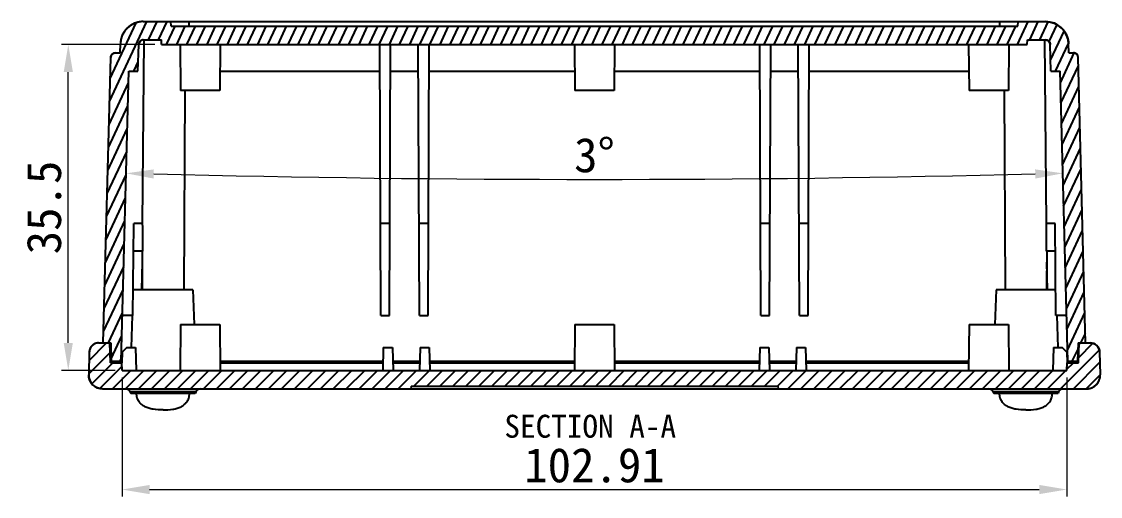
# Model space of a CAD drawing. Header units: millimetres. Extents: x 1860 to 2188, y -393 to -149.
# Drawn here: x 1867.4 to 1984.9, y -288.8 to -237.1 of the extents above; entities that cross this region are included whole.
import ezdxf
from ezdxf.enums import TextEntityAlignment as Align

# ---------------------------------------------------------------- set-up
doc = ezdxf.new("R2010")
doc.units = ezdxf.units.MM
doc.layers.add('02___PRT_ALL_AXES', color=7, linetype='Continuous')
doc.layers.add('dim', color=3, linetype='Continuous', lineweight=9)
doc.layers.add('hatch', color=56, linetype='Continuous', lineweight=9)
doc.styles.add('宋体', font='SimSun.ttf')
doc.styles.add('样式 1', font='SIMKAI.TTF')
doc.dimstyles.new('YanXiu', dxfattribs={"dimscale": 1.5, "dimtxt": 2.5, "dimasz": 2.2, "dimexe": 0.65, "dimexo": 0.65, "dimgap": 0.5, "dimtad": 1, "dimdsep": 46, "dimtxsty": '宋体', "dimcen": 0, "dimclrd": 3, "dimclre": 3, "dimclrt": 3, "dimazin": 2, "dimtfac": 1, "dimtofl": 0, "dimtmove": 0, "dimatfit": 3, "dimfxl": 1, "dimlwd": 5, "dimlwe": 5, "dimarcsym": 0})

# ---------------------------------------------------------------- blocks, each defined once
blk = doc.blocks.new('*D7')
at = {"layer": 'Defpoints', "color": 0}
for p in [(1872.46, -239.6), (1882.63, -239.6), (1878.32, -275.1)]:
    blk.add_point(p, dxfattribs=at)
at = {"layer": 'dim', "color": 3, "lineweight": 5}
for p, q in [((1881.88, -239.6), (1871.71, -239.6)), ((1872.46, -272.1), (1872.46, -242.6)), ((1877.57, -275.1), (1871.71, -275.1))]:
    blk.add_line(p, q, dxfattribs=at)
at = {"layer": 'dim', "color": 3}
for points in [[(1871.96, -242.6), (1872.96, -242.6), (1872.46, -239.6)], [(1871.96, -272.1), (1872.96, -272.1), (1872.46, -275.1)]]:
    blk.add_solid(points, dxfattribs=at)
at = {"layer": 'dim', "color": 3, "insert": (1869.83, -257.35), "char_height": 3.75, "attachment_point": 5, "rotation": 90, "style": '宋体'}
blk.add_mtext('35.5', dxfattribs=at)
blk = doc.blocks.new('*D8')
at = {"layer": 'Defpoints', "color": 0}
for p in [(1878.32, -275.1), (1981.23, -275.1), (1981.23, -288.07)]:
    blk.add_point(p, dxfattribs=at)
at = {"layer": 'dim', "color": 3, "lineweight": 5}
for p, q in [((1878.32, -275.85), (1878.32, -288.82)), ((1981.23, -275.85), (1981.23, -288.82)), ((1881.32, -288.07), (1978.23, -288.07))]:
    blk.add_line(p, q, dxfattribs=at)
at = {"layer": 'dim', "color": 3}
for points in [[(1881.32, -287.57), (1881.32, -288.57), (1878.32, -288.07)], [(1978.23, -287.57), (1978.23, -288.57), (1981.23, -288.07)]]:
    blk.add_solid(points, dxfattribs=at)
at = {"layer": 'dim', "color": 3, "insert": (1929.78, -285.44), "char_height": 3.75, "attachment_point": 5, "style": '宋体'}
blk.add_mtext('102.91', dxfattribs=at)
blk = doc.blocks.new('*D9')
at = {"layer": 'Defpoints', "color": 0}
for p in [(1879.05, -242.51), (1980.5, -242.51), (1912.77, -254.22), (1878.23, -274.1), (1981.33, -274.1)]:
    blk.add_point(p, dxfattribs=at)
at = {"layer": 'dim', "color": 3, "lineweight": 5}
blk.add_arc((1929.78, 1694.58), 1948.87, 268.5882, 271.4118, dxfattribs=at)
at = {"layer": 'dim', "color": 3}
for points in [[(1881.75, -254.2), (1881.77, -253.2), (1878.76, -253.63)], [(1977.78, -253.2), (1977.81, -254.2), (1980.79, -253.63)]]:
    blk.add_solid(points, dxfattribs=at)
at = {"layer": 'dim', "color": 3, "insert": (1929.78, -251.67), "char_height": 3.75, "attachment_point": 5, "style": '宋体'}
blk.add_mtext('3°', dxfattribs=at)

msp = doc.modelspace()

# ---------------------------------------------------------------- hatches: boundary and pattern name
at = {"linetype": 'Continuous'}
h = msp.add_hatch(dxfattribs=at)
h.set_pattern_fill('DEFAULT__6', color=2, angle=245, style=0, pattern_type=0)
h.set_pattern_definition([(245, (1663.7126, -378.9588), (0.9063078, -0.4226183), [])])
edge = h.paths.add_edge_path()
edge.add_line((1876.278, -272.104), (1877.079, -272.104))
edge.add_line((1876.278, -272.104), (1877.093, -240.999))
edge.add_spline(control_points=[(1877.093, -240.999), (1877.1, -240.712), (1877.306, -240.512), (1877.593, -240.512)], knot_values=[0, 0, 0, 0, 1, 1, 1, 1], weights=[1, 0.810868, 0.810868, 1], degree=3, periodic=0)
edge.add_line((1877.593, -240.512), (1878.106, -240.512))
edge.add_line((1878.106, -240.512), (1878.131, -239.538))
edge.add_spline(control_points=[(1880.63, -237.104), (1879.196, -237.104), (1878.169, -238.105), (1878.131, -239.538)], knot_values=[0, 0, 0, 0, 1, 1, 1, 1], weights=[1, 0.810868, 0.810868, 1], degree=3, periodic=0)
edge.add_line((1880.63, -237.104), (1883.63, -237.104))
edge.add_line((1883.657, -237.604), (1883.63, -237.104))
edge.add_line((1883.657, -237.604), (1975.9, -237.604))
edge.add_line((1975.9, -237.604), (1975.926, -237.104))
edge.add_line((1975.926, -237.104), (1978.926, -237.104))
edge.add_spline(control_points=[(1978.926, -237.104), (1980.36, -237.104), (1981.388, -238.105), (1981.425, -239.538)], knot_values=[0, 0, 0, 0, 1, 1, 1, 1], weights=[1, 0.810868, 0.810868, 1], degree=3, periodic=0)
edge.add_line((1981.451, -240.512), (1981.425, -239.538))
edge.add_line((1981.451, -240.512), (1981.964, -240.512))
edge.add_spline(control_points=[(1982.464, -240.999), (1982.456, -240.712), (1982.251, -240.512), (1981.964, -240.512)], knot_values=[0, 0, 0, 0, 1, 1, 1, 1], weights=[1, 0.810868, 0.810868, 1], degree=3, periodic=0)
edge.add_line((1983.278, -272.104), (1982.464, -240.999))
edge.add_line((1982.478, -272.104), (1983.278, -272.104))
edge.add_line((1982.478, -272.104), (1982.408, -274.104))
edge.add_line((1981.33, -274.104), (1982.408, -274.104))
edge.add_line((1981.33, -274.104), (1980.503, -242.512))
edge.add_line((1979.502, -242.512), (1980.503, -242.512))
edge.add_line((1979.502, -242.512), (1979.426, -239.591))
edge.add_spline(control_points=[(1978.926, -239.104), (1979.213, -239.104), (1979.418, -239.304), (1979.426, -239.591)], knot_values=[0, 0, 0, 0, 1, 1, 1, 1], weights=[1, 0.810868, 0.810868, 1], degree=3, periodic=0)
edge.add_line((1976.952, -239.104), (1978.926, -239.104))
edge.add_line((1976.926, -239.604), (1976.952, -239.104))
edge.add_line((1882.63, -239.604), (1976.926, -239.604))
edge.add_line((1882.63, -239.604), (1882.604, -239.104))
edge.add_line((1880.63, -239.104), (1882.604, -239.104))
edge.add_spline(control_points=[(1880.63, -239.104), (1880.344, -239.104), (1880.138, -239.304), (1880.131, -239.591)], knot_values=[0, 0, 0, 0, 1, 1, 1, 1], weights=[1, 0.810868, 0.810868, 1], degree=3, periodic=0)
edge.add_line((1880.054, -242.512), (1880.131, -239.591))
edge.add_line((1879.054, -242.512), (1880.054, -242.512))
edge.add_line((1878.227, -274.104), (1879.054, -242.512))
edge.add_line((1877.149, -274.104), (1878.227, -274.104))
edge.add_line((1877.079, -272.104), (1877.149, -274.104))
h = msp.add_hatch(dxfattribs=at)
h.set_pattern_fill('DEFAULT__7', color=2, angle=45, style=0, pattern_type=0)
h.set_pattern_definition([(45, (1663.7126, -378.9588), (-0.7071068, 0.7071068), [])])
edge = h.paths.add_edge_path()
edge.add_line((1875.752, -272.104), (1876.979, -272.104))
edge.add_line((1877.054, -274.254), (1876.979, -272.104))
edge.add_line((1877.054, -274.254), (1878.278, -274.254))
edge.add_line((1878.323, -275.104), (1878.278, -274.254))
edge.add_line((1878.323, -275.104), (1981.234, -275.104))
edge.add_line((1981.234, -275.104), (1981.278, -274.254))
edge.add_line((1981.278, -274.254), (1982.503, -274.254))
edge.add_line((1982.503, -274.254), (1982.578, -272.104))
edge.add_line((1982.578, -272.104), (1983.804, -272.104))
edge.add_spline(control_points=[(1983.804, -272.104), (1984.378, -272.104), (1984.789, -272.504), (1984.804, -273.078)], knot_values=[0, 0, 0, 0, 1, 1, 1, 1], weights=[1, 0.810868, 0.810868, 1], degree=3, periodic=0)
edge.add_line((1984.804, -273.078), (1984.869, -275.565))
edge.add_spline(control_points=[(1983.369, -277.104), (1984.266, -277.104), (1984.892, -276.461), (1984.869, -275.565)], knot_values=[0, 0, 0, 0, 1, 1, 1, 1], weights=[1, 0.798527, 0.798527, 1], degree=3, periodic=0)
edge.add_line((1949.778, -277.104), (1983.369, -277.104))
edge.add_line((1949.762, -276.804), (1949.778, -277.104))
edge.add_line((1909.794, -276.804), (1949.762, -276.804))
edge.add_line((1909.794, -276.804), (1909.778, -277.104))
edge.add_line((1876.187, -277.104), (1909.778, -277.104))
edge.add_spline(control_points=[(1876.187, -277.104), (1875.29, -277.104), (1874.664, -276.461), (1874.688, -275.565)], knot_values=[0, 0, 0, 0, 1, 1, 1, 1], weights=[1, 0.798527, 0.798527, 1], degree=3, periodic=0)
edge.add_line((1874.753, -273.078), (1874.688, -275.565))
edge.add_spline(control_points=[(1875.752, -272.104), (1875.179, -272.104), (1874.768, -272.504), (1874.753, -273.078)], knot_values=[0, 0, 0, 0, 1, 1, 1, 1], weights=[1, 0.810868, 0.810868, 1], degree=3, periodic=0)

# ---------------------------------------------------------------- linework, layer by layer
at = {"color": 7, "linetype": 'Continuous'}
for p, q in [((1880.63, -237.104), (1978.926, -237.104)), ((1880.63, -237.104), (1883.63, -237.104)), ((1883.657, -237.604), (1883.63, -237.104)), ((1883.657, -237.604), (1883.63, -237.104)), ((1885.63, -237.604), (1885.63, -237.104)), ((1973.926, -237.604), (1973.926, -237.104)), ((1975.9, -237.604), (1975.926, -237.104)), ((1975.9, -237.604), (1975.926, -237.104)), ((1975.926, -237.104), (1978.926, -237.104)), ((1883.657, -237.604), (1975.9, -237.604)), ((1883.657, -237.604), (1975.9, -237.604)), ((1878.106, -240.512), (1878.131, -239.538)), ((1878.106, -240.512), (1878.131, -239.538)), ((1880.054, -242.512), (1880.131, -239.591)), ((1880.054, -242.512), (1880.131, -239.591)), ((1880.552, -259.104), (1880.727, -239.104)), ((1880.63, -239.104), (1882.604, -239.104)), ((1880.63, -239.104), (1882.604, -239.104)), ((1882.63, -239.604), (1882.604, -239.104)), ((1882.63, -239.604), (1882.604, -239.104)), ((1882.63, -239.604), (1976.926, -239.604)), ((1882.63, -239.604), (1976.926, -239.604)), ((1884.635, -239.604), (1884.678, -244.604)), ((1889.022, -239.604), (1888.978, -244.604)), ((1906.509, -269.104), (1906.38, -239.604)), ((1907.447, -269.104), (1907.576, -239.604)), ((1910.709, -269.104), (1910.58, -239.604)), ((1911.647, -269.104), (1911.776, -239.604)), ((1927.585, -239.604), (1927.628, -244.604)), ((1931.972, -239.604), (1931.928, -244.604)), ((1947.909, -269.104), (1947.78, -239.604)), ((1948.847, -269.104), (1948.976, -239.604)), ((1952.109, -269.104), (1951.98, -239.604)), ((1953.047, -269.104), (1953.176, -239.604)), ((1970.535, -239.604), (1970.578, -244.604)), ((1974.922, -239.604), (1974.878, -244.604)), ((1976.926, -239.604), (1976.952, -239.104)), ((1976.926, -239.604), (1976.952, -239.104)), ((1976.952, -239.104), (1978.926, -239.104)), ((1976.952, -239.104), (1978.926, -239.104)), ((1979.004, -259.104), (1978.83, -239.104)), ((1979.502, -242.512), (1979.426, -239.591)), ((1979.502, -242.512), (1979.426, -239.591)), ((1981.451, -240.512), (1981.425, -239.538)), ((1981.451, -240.512), (1981.425, -239.538)), ((1877.593, -240.512), (1878.106, -240.512)), ((1877.593, -240.512), (1878.106, -240.512)), ((1981.451, -240.512), (1981.964, -240.512)), ((1981.451, -240.512), (1981.964, -240.512)), ((1876.278, -272.104), (1877.093, -240.999)), ((1876.278, -272.104), (1877.093, -240.999)), ((1983.278, -272.104), (1982.464, -240.999)), ((1983.278, -272.104), (1982.464, -240.999)), ((1878.227, -274.104), (1879.054, -242.512)), ((1878.227, -274.104), (1879.054, -242.512)), ((1879.054, -242.512), (1880.054, -242.512)), ((1879.054, -242.512), (1880.054, -242.512)), ((1888.996, -242.512), (1906.393, -242.512)), ((1907.563, -242.512), (1910.593, -242.512)), ((1911.763, -242.512), (1927.61, -242.512)), ((1931.946, -242.512), (1947.793, -242.512)), ((1948.963, -242.512), (1951.993, -242.512)), ((1953.163, -242.512), (1970.56, -242.512)), ((1979.502, -242.512), (1980.503, -242.512)), ((1979.502, -242.512), (1980.503, -242.512)), ((1981.33, -274.104), (1980.503, -242.512)), ((1981.33, -274.104), (1980.503, -242.512)), ((1888.978, -244.604), (1884.678, -244.604)), ((1885.146, -244.604), (1885.032, -266.304)), ((1931.928, -244.604), (1927.628, -244.604)), ((1974.878, -244.604), (1970.578, -244.604)), ((1974.41, -244.604), (1974.524, -266.304)), ((1879.509, -269.104), (1879.597, -259.104)), ((1880.552, -259.104), (1879.597, -259.104)), ((1907.491, -259.104), (1906.465, -259.104)), ((1911.691, -259.104), (1910.665, -259.104)), ((1948.891, -259.104), (1947.865, -259.104)), ((1953.091, -259.104), (1952.065, -259.104)), ((1979.96, -259.104), (1979.004, -259.104)), ((1980.047, -269.104), (1979.96, -259.104)), ((1880.537, -262.104), (1879.57, -262.104)), ((1880.502, -262.104), (1880.524, -266.304)), ((1979.986, -262.104), (1979.019, -262.104)), ((1979.054, -262.104), (1979.032, -266.304)), ((1880.508, -263.314), (1880.43, -266.304)), ((1979.126, -266.304), (1979.048, -263.314)), ((1886.028, -266.304), (1879.534, -266.304)), ((1886.028, -266.304), (1886.161, -270.104)), ((1973.528, -266.304), (1973.395, -270.104)), ((1980.023, -266.304), (1973.528, -266.304)), ((1879.509, -269.104), (1878.357, -269.104)), ((1879.431, -269.101), (1879.308, -272.604)), ((1906.509, -269.104), (1907.447, -269.104)), ((1910.709, -269.104), (1911.647, -269.104)), ((1947.909, -269.104), (1948.847, -269.104)), ((1952.109, -269.104), (1953.047, -269.104)), ((1981.199, -269.104), (1980.047, -269.104)), ((1980.126, -269.101), (1980.248, -272.604)), ((1884.678, -270.104), (1884.635, -275.104)), ((1884.678, -270.104), (1888.978, -270.104)), ((1888.978, -270.104), (1889.022, -275.104)), ((1927.628, -270.104), (1927.585, -275.104)), ((1927.628, -270.104), (1931.928, -270.104)), ((1931.928, -270.104), (1931.972, -275.104)), ((1970.578, -270.104), (1970.535, -275.104)), ((1970.578, -270.104), (1974.878, -270.104)), ((1974.878, -270.104), (1974.922, -275.104)), ((1875.752, -272.104), (1877.079, -272.104)), ((1875.752, -272.104), (1876.979, -272.104)), ((1876.278, -272.104), (1877.079, -272.104)), ((1877.054, -274.254), (1876.979, -272.104)), ((1877.054, -274.254), (1876.979, -272.104)), ((1877.079, -272.104), (1877.149, -274.104)), ((1877.079, -272.104), (1877.149, -274.104)), ((1878.834, -272.604), (1878.317, -273.103)), ((1878.834, -272.604), (1879.777, -272.604)), ((1879.777, -272.604), (1879.842, -275.104)), ((1906.778, -272.604), (1906.713, -275.104)), ((1906.778, -272.604), (1907.778, -272.604)), ((1907.778, -272.604), (1907.844, -275.104)), ((1910.778, -272.604), (1910.713, -275.104)), ((1910.778, -272.604), (1911.778, -272.604)), ((1911.778, -272.604), (1911.844, -275.104)), ((1947.778, -272.604), (1947.713, -275.104)), ((1947.778, -272.604), (1948.778, -272.604)), ((1948.778, -272.604), (1948.844, -275.104)), ((1951.778, -272.604), (1951.713, -275.104)), ((1951.778, -272.604), (1952.778, -272.604)), ((1952.778, -272.604), (1952.844, -275.104)), ((1979.78, -272.604), (1979.714, -275.104)), ((1979.78, -272.604), (1980.722, -272.604)), ((1981.24, -273.103), (1980.722, -272.604)), ((1982.478, -272.104), (1982.408, -274.104)), ((1982.478, -272.104), (1982.408, -274.104)), ((1982.478, -272.104), (1983.804, -272.104)), ((1982.478, -272.104), (1983.278, -272.104)), ((1982.503, -274.254), (1982.578, -272.104)), ((1982.503, -274.254), (1982.578, -272.104)), ((1982.578, -272.104), (1983.804, -272.104)), ((1874.753, -273.078), (1874.688, -275.565)), ((1874.753, -273.078), (1874.688, -275.565)), ((1878.317, -273.103), (1878.277, -274.254)), ((1981.24, -273.103), (1981.28, -274.254)), ((1984.804, -273.078), (1984.869, -275.565)), ((1984.804, -273.078), (1984.869, -275.565)), ((1877.054, -274.254), (1878.278, -274.254)), ((1877.054, -274.254), (1878.278, -274.254)), ((1877.149, -274.104), (1878.282, -274.104)), ((1877.149, -274.104), (1878.227, -274.104)), ((1878.323, -275.104), (1878.278, -274.254)), ((1878.323, -275.104), (1878.278, -274.254)), ((1889.013, -274.104), (1906.735, -274.104)), ((1889.014, -274.254), (1906.735, -274.254)), ((1907.821, -274.104), (1910.735, -274.104)), ((1907.821, -274.254), (1910.735, -274.254)), ((1911.821, -274.104), (1927.593, -274.104)), ((1911.821, -274.254), (1927.592, -274.254)), ((1931.963, -274.104), (1947.735, -274.104)), ((1931.964, -274.254), (1947.735, -274.254)), ((1948.821, -274.104), (1951.735, -274.104)), ((1948.821, -274.254), (1951.735, -274.254)), ((1952.821, -274.104), (1970.543, -274.104)), ((1952.821, -274.254), (1970.542, -274.254)), ((1981.234, -275.104), (1981.278, -274.254)), ((1981.234, -275.104), (1981.278, -274.254)), ((1981.275, -274.104), (1982.408, -274.104)), ((1981.278, -274.254), (1982.503, -274.254)), ((1981.278, -274.254), (1982.503, -274.254)), ((1981.33, -274.104), (1982.408, -274.104)), ((1878.323, -275.104), (1981.234, -275.104)), ((1878.323, -275.104), (1981.234, -275.104)), ((1876.187, -277.104), (1983.369, -277.104)), ((1876.187, -277.104), (1909.778, -277.104)), ((1909.794, -276.804), (1909.778, -277.104)), ((1909.794, -276.804), (1909.778, -277.104)), ((1909.794, -276.804), (1949.762, -276.804)), ((1909.794, -276.804), (1949.762, -276.804)), ((1949.762, -276.804), (1949.778, -277.104)), ((1949.762, -276.804), (1949.778, -277.104)), ((1949.778, -277.104), (1983.369, -277.104)), ((1886.34, -277.433), (1879.216, -277.433)), ((1879.216, -277.433), (1879.278, -277.604)), ((1886.278, -277.604), (1879.278, -277.604)), ((1886.34, -277.433), (1886.278, -277.604)), ((1973.216, -277.433), (1973.278, -277.604)), ((1980.34, -277.433), (1973.216, -277.433)), ((1980.278, -277.604), (1973.278, -277.604)), ((1980.34, -277.433), (1980.278, -277.604))]:
    msp.add_line(p, q, dxfattribs=at)
for centre, radius, start, end in [((1880.63, -239.604), 2.5, 90, 178.5), ((1978.926, -239.604), 2.5, 1.5, 90), ((1880.63, -239.604), 0.5, 90, 178.5), ((1978.926, -239.604), 0.5, 1.5, 90), ((1877.593, -241.012), 0.5, 90, 178.5), ((1981.964, -241.012), 0.5, 1.5, 90), ((1875.752, -273.104), 1, 90, 178.5), ((1983.804, -273.104), 1, 1.5, 90), ((1876.187, -275.604), 1.5, 178.5, 270), ((1983.369, -275.604), 1.5, 270, 1.5), ((1878.746, -277.604), 0.5, 20, 90), ((1886.81, -277.604), 0.5, 90, 160), ((1972.746, -277.604), 0.5, 20, 90), ((1980.81, -277.604), 0.5, 90, 160)]:
    msp.add_arc(centre, radius, start, end, dxfattribs=at)
for centre, start_param, end_param in [((1882.778, -89.206), -4.2275863, -4.2182627), ((1976.778, -89.206), -2.0649226, -2.055599)]:
    msp.add_ellipse(centre, major_axis=(0, 364.561), ratio=0.0069816, start_param=start_param, end_param=end_param, dxfattribs=at)
for points, start_tangent, end_tangent in [([(1880.63, -237.104), (1880.603, -237.104), (1880.576, -237.104), (1880.548, -237.105), (1880.52, -237.106), (1880.493, -237.108), (1880.465, -237.109), (1880.437, -237.111), (1880.409, -237.114), (1880.381, -237.116), (1880.353, -237.119), (1880.324, -237.123), (1880.296, -237.126), (1880.268, -237.13), (1880.239, -237.135), (1880.211, -237.139), (1880.182, -237.144), (1880.153, -237.15), (1880.125, -237.155), (1880.096, -237.162), (1880.067, -237.168), (1880.039, -237.175), (1880.01, -237.182), (1879.981, -237.19), (1879.952, -237.197), (1879.924, -237.206), (1879.895, -237.214), (1879.866, -237.223), (1879.838, -237.233), (1879.809, -237.243), (1879.781, -237.253), (1879.752, -237.263), (1879.724, -237.274), (1879.695, -237.285), (1879.667, -237.297), (1879.639, -237.309), (1879.61, -237.321), (1879.582, -237.334), (1879.554, -237.347), (1879.527, -237.361), (1879.499, -237.375), (1879.471, -237.389), (1879.444, -237.403), (1879.416, -237.418), (1879.389, -237.434), (1879.362, -237.449), (1879.335, -237.465), (1879.309, -237.482), (1879.282, -237.499), (1879.256, -237.516), (1879.229, -237.533), (1879.203, -237.551), (1879.178, -237.569), (1879.152, -237.588), (1879.127, -237.607), (1879.101, -237.626), (1879.076, -237.645), (1879.052, -237.665), (1879.027, -237.685), (1879.003, -237.706), (1878.979, -237.727), (1878.955, -237.748), (1878.932, -237.769), (1878.909, -237.791), (1878.886, -237.813), (1878.863, -237.835), (1878.841, -237.858), (1878.819, -237.881), (1878.797, -237.904), (1878.776, -237.927), (1878.755, -237.951), (1878.734, -237.975), (1878.713, -237.999), (1878.693, -238.024), (1878.673, -238.048), (1878.654, -238.073), (1878.635, -238.098), (1878.616, -238.123), (1878.597, -238.149), (1878.579, -238.175), (1878.561, -238.201), (1878.544, -238.227), (1878.527, -238.253), (1878.51, -238.28), (1878.494, -238.306), (1878.478, -238.333), (1878.462, -238.36), (1878.447, -238.387), (1878.432, -238.414), (1878.417, -238.442), (1878.403, -238.469), (1878.389, -238.497), (1878.375, -238.524), (1878.362, -238.552), (1878.35, -238.58), (1878.337, -238.608), (1878.325, -238.636), (1878.314, -238.664), (1878.302, -238.693), (1878.292, -238.721), (1878.281, -238.749), (1878.271, -238.778), (1878.261, -238.806), (1878.252, -238.835), (1878.243, -238.863), (1878.234, -238.892), (1878.226, -238.92), (1878.218, -238.949), (1878.21, -238.977), (1878.203, -239.006), (1878.196, -239.034), (1878.19, -239.063), (1878.184, -239.091), (1878.178, -239.119), (1878.172, -239.148), (1878.167, -239.176), (1878.163, -239.205), (1878.158, -239.233), (1878.154, -239.261), (1878.15, -239.289), (1878.147, -239.317), (1878.144, -239.345), (1878.141, -239.373), (1878.139, -239.401), (1878.137, -239.428), (1878.135, -239.456), (1878.133, -239.484), (1878.132, -239.511), (1878.131, -239.538)], (-1, 0), (-0.0261769, -0.9996573)), ([(1978.926, -237.104), (1978.953, -237.104), (1978.981, -237.104), (1979.008, -237.105), (1979.036, -237.106), (1979.064, -237.108), (1979.092, -237.109), (1979.119, -237.111), (1979.148, -237.114), (1979.176, -237.116), (1979.204, -237.119), (1979.232, -237.123), (1979.26, -237.126), (1979.289, -237.13), (1979.317, -237.135), (1979.346, -237.139), (1979.374, -237.144), (1979.403, -237.15), (1979.432, -237.155), (1979.46, -237.162), (1979.489, -237.168), (1979.518, -237.175), (1979.546, -237.182), (1979.575, -237.19), (1979.604, -237.197), (1979.633, -237.206), (1979.661, -237.214), (1979.69, -237.223), (1979.719, -237.233), (1979.747, -237.243), (1979.776, -237.253), (1979.804, -237.263), (1979.833, -237.274), (1979.861, -237.285), (1979.89, -237.297), (1979.918, -237.309), (1979.946, -237.321), (1979.974, -237.334), (1980.002, -237.347), (1980.03, -237.361), (1980.058, -237.375), (1980.085, -237.389), (1980.113, -237.403), (1980.14, -237.418), (1980.167, -237.434), (1980.194, -237.449), (1980.221, -237.465), (1980.248, -237.482), (1980.274, -237.499), (1980.301, -237.516), (1980.327, -237.533), (1980.353, -237.551), (1980.379, -237.569), (1980.404, -237.588), (1980.43, -237.607), (1980.455, -237.626), (1980.48, -237.645), (1980.505, -237.665), (1980.529, -237.685), (1980.553, -237.706), (1980.577, -237.727), (1980.601, -237.748), (1980.624, -237.769), (1980.648, -237.791), (1980.67, -237.813), (1980.693, -237.835), (1980.715, -237.858), (1980.737, -237.881), (1980.759, -237.904), (1980.781, -237.927), (1980.802, -237.951), (1980.822, -237.975), (1980.843, -237.999), (1980.863, -238.024), (1980.883, -238.048), (1980.903, -238.073), (1980.922, -238.098), (1980.941, -238.123), (1980.959, -238.149), (1980.977, -238.175), (1980.995, -238.201), (1981.013, -238.227), (1981.03, -238.253), (1981.046, -238.28), (1981.063, -238.306), (1981.079, -238.333), (1981.095, -238.36), (1981.11, -238.387), (1981.125, -238.414), (1981.139, -238.442), (1981.154, -238.469), (1981.167, -238.497), (1981.181, -238.524), (1981.194, -238.552), (1981.207, -238.58), (1981.219, -238.608), (1981.231, -238.636), (1981.243, -238.664), (1981.254, -238.693), (1981.265, -238.721), (1981.275, -238.749), (1981.286, -238.778), (1981.295, -238.806), (1981.305, -238.835), (1981.314, -238.863), (1981.322, -238.892), (1981.331, -238.92), (1981.339, -238.949), (1981.346, -238.977), (1981.353, -239.006), (1981.36, -239.034), (1981.367, -239.063), (1981.373, -239.091), (1981.379, -239.119), (1981.384, -239.148), (1981.389, -239.176), (1981.394, -239.205), (1981.398, -239.233), (1981.402, -239.261), (1981.406, -239.289), (1981.409, -239.317), (1981.413, -239.345), (1981.415, -239.373), (1981.418, -239.401), (1981.42, -239.428), (1981.422, -239.456), (1981.423, -239.484), (1981.424, -239.511), (1981.425, -239.538)], (1, 0), (0.0261769, -0.9996573)), ([(1880.63, -239.104), (1880.625, -239.104), (1880.619, -239.104), (1880.614, -239.104), (1880.608, -239.104), (1880.603, -239.105), (1880.597, -239.105), (1880.592, -239.105), (1880.586, -239.106), (1880.581, -239.106), (1880.575, -239.107), (1880.569, -239.108), (1880.564, -239.108), (1880.558, -239.109), (1880.552, -239.11), (1880.546, -239.111), (1880.541, -239.112), (1880.535, -239.113), (1880.529, -239.114), (1880.524, -239.115), (1880.518, -239.117), (1880.512, -239.118), (1880.506, -239.119), (1880.501, -239.121), (1880.495, -239.123), (1880.489, -239.124), (1880.483, -239.126), (1880.478, -239.128), (1880.472, -239.13), (1880.466, -239.132), (1880.46, -239.134), (1880.455, -239.136), (1880.449, -239.138), (1880.443, -239.14), (1880.438, -239.142), (1880.432, -239.145), (1880.426, -239.147), (1880.421, -239.15), (1880.415, -239.152), (1880.41, -239.155), (1880.404, -239.158), (1880.399, -239.161), (1880.393, -239.164), (1880.388, -239.167), (1880.382, -239.17), (1880.377, -239.173), (1880.371, -239.176), (1880.366, -239.179), (1880.361, -239.183), (1880.355, -239.186), (1880.35, -239.19), (1880.345, -239.193), (1880.34, -239.197), (1880.335, -239.201), (1880.33, -239.204), (1880.325, -239.208), (1880.32, -239.212), (1880.315, -239.216), (1880.31, -239.22), (1880.305, -239.224), (1880.3, -239.228), (1880.295, -239.233), (1880.291, -239.237), (1880.286, -239.241), (1880.282, -239.246), (1880.277, -239.25), (1880.273, -239.255), (1880.268, -239.259), (1880.264, -239.264), (1880.26, -239.268), (1880.255, -239.273), (1880.251, -239.278), (1880.247, -239.283), (1880.243, -239.288), (1880.239, -239.293), (1880.235, -239.298), (1880.231, -239.303), (1880.228, -239.308), (1880.224, -239.313), (1880.22, -239.318), (1880.217, -239.323), (1880.213, -239.328), (1880.21, -239.334), (1880.206, -239.339), (1880.203, -239.344), (1880.2, -239.35), (1880.197, -239.355), (1880.194, -239.36), (1880.191, -239.366), (1880.188, -239.371), (1880.185, -239.377), (1880.182, -239.382), (1880.179, -239.388), (1880.177, -239.393), (1880.174, -239.399), (1880.172, -239.405), (1880.169, -239.41), (1880.167, -239.416), (1880.165, -239.422), (1880.163, -239.427), (1880.161, -239.433), (1880.159, -239.439), (1880.157, -239.444), (1880.155, -239.45), (1880.153, -239.456), (1880.151, -239.461), (1880.15, -239.467), (1880.148, -239.473), (1880.146, -239.478), (1880.145, -239.484), (1880.144, -239.49), (1880.142, -239.496), (1880.141, -239.501), (1880.14, -239.507), (1880.139, -239.513), (1880.138, -239.518), (1880.137, -239.524), (1880.136, -239.53), (1880.135, -239.535), (1880.134, -239.541), (1880.134, -239.546), (1880.133, -239.552), (1880.133, -239.558), (1880.132, -239.563), (1880.132, -239.569), (1880.131, -239.574), (1880.131, -239.58), (1880.131, -239.585), (1880.131, -239.591)], (-1, 0), (-0.0261769, -0.9996573)), ([(1978.926, -239.104), (1978.931, -239.104), (1978.937, -239.104), (1978.942, -239.104), (1978.948, -239.104), (1978.953, -239.105), (1978.959, -239.105), (1978.965, -239.105), (1978.97, -239.106), (1978.976, -239.106), (1978.982, -239.107), (1978.987, -239.108), (1978.993, -239.108), (1978.999, -239.109), (1979.004, -239.11), (1979.01, -239.111), (1979.016, -239.112), (1979.021, -239.113), (1979.027, -239.114), (1979.033, -239.115), (1979.039, -239.117), (1979.044, -239.118), (1979.05, -239.119), (1979.056, -239.121), (1979.062, -239.123), (1979.067, -239.124), (1979.073, -239.126), (1979.079, -239.128), (1979.084, -239.13), (1979.09, -239.132), (1979.096, -239.134), (1979.102, -239.136), (1979.107, -239.138), (1979.113, -239.14), (1979.119, -239.142), (1979.124, -239.145), (1979.13, -239.147), (1979.136, -239.15), (1979.141, -239.152), (1979.147, -239.155), (1979.152, -239.158), (1979.158, -239.161), (1979.163, -239.164), (1979.169, -239.167), (1979.174, -239.17), (1979.18, -239.173), (1979.185, -239.176), (1979.19, -239.179), (1979.196, -239.183), (1979.201, -239.186), (1979.206, -239.19), (1979.211, -239.193), (1979.217, -239.197), (1979.222, -239.201), (1979.227, -239.204), (1979.232, -239.208), (1979.237, -239.212), (1979.242, -239.216), (1979.247, -239.22), (1979.251, -239.224), (1979.256, -239.228), (1979.261, -239.233), (1979.266, -239.237), (1979.27, -239.241), (1979.275, -239.246), (1979.279, -239.25), (1979.284, -239.255), (1979.288, -239.259), (1979.293, -239.264), (1979.297, -239.268), (1979.301, -239.273), (1979.305, -239.278), (1979.309, -239.283), (1979.313, -239.288), (1979.317, -239.293), (1979.321, -239.298), (1979.325, -239.303), (1979.329, -239.308), (1979.333, -239.313), (1979.336, -239.318), (1979.34, -239.323), (1979.343, -239.328), (1979.347, -239.334), (1979.35, -239.339), (1979.353, -239.344), (1979.357, -239.35), (1979.36, -239.355), (1979.363, -239.36), (1979.366, -239.366), (1979.369, -239.371), (1979.371, -239.377), (1979.374, -239.382), (1979.377, -239.388), (1979.38, -239.393), (1979.382, -239.399), (1979.385, -239.405), (1979.387, -239.41), (1979.389, -239.416), (1979.392, -239.422), (1979.394, -239.427), (1979.396, -239.433), (1979.398, -239.439), (1979.4, -239.444), (1979.402, -239.45), (1979.404, -239.456), (1979.405, -239.461), (1979.407, -239.467), (1979.408, -239.473), (1979.41, -239.478), (1979.411, -239.484), (1979.413, -239.49), (1979.414, -239.496), (1979.415, -239.501), (1979.416, -239.507), (1979.418, -239.513), (1979.419, -239.518), (1979.42, -239.524), (1979.42, -239.53), (1979.421, -239.535), (1979.422, -239.541), (1979.423, -239.546), (1979.423, -239.552), (1979.424, -239.558), (1979.424, -239.563), (1979.425, -239.569), (1979.425, -239.574), (1979.425, -239.58), (1979.426, -239.585), (1979.426, -239.591)], (1, 0), (0.0261769, -0.9996573)), ([(1877.093, -240.999), (1877.093, -240.994), (1877.093, -240.988), (1877.093, -240.983), (1877.094, -240.977), (1877.094, -240.972), (1877.095, -240.966), (1877.095, -240.96), (1877.096, -240.955), (1877.097, -240.949), (1877.097, -240.944), (1877.098, -240.938), (1877.099, -240.932), (1877.1, -240.927), (1877.101, -240.921), (1877.102, -240.915), (1877.103, -240.91), (1877.104, -240.904), (1877.106, -240.898), (1877.107, -240.893), (1877.108, -240.887), (1877.11, -240.881), (1877.112, -240.875), (1877.113, -240.87), (1877.115, -240.864), (1877.117, -240.858), (1877.119, -240.853), (1877.121, -240.847), (1877.123, -240.841), (1877.125, -240.836), (1877.127, -240.83), (1877.129, -240.824), (1877.131, -240.819), (1877.134, -240.813), (1877.136, -240.807), (1877.139, -240.802), (1877.142, -240.796), (1877.144, -240.791), (1877.147, -240.785), (1877.15, -240.78), (1877.153, -240.774), (1877.156, -240.769), (1877.159, -240.763), (1877.162, -240.758), (1877.165, -240.753), (1877.168, -240.747), (1877.172, -240.742), (1877.175, -240.737), (1877.179, -240.732), (1877.182, -240.726), (1877.186, -240.721), (1877.19, -240.716), (1877.193, -240.711), (1877.197, -240.706), (1877.201, -240.701), (1877.205, -240.696), (1877.209, -240.691), (1877.213, -240.686), (1877.217, -240.682), (1877.222, -240.677), (1877.226, -240.672), (1877.23, -240.668), (1877.235, -240.663), (1877.239, -240.658), (1877.244, -240.654), (1877.248, -240.65), (1877.253, -240.645), (1877.258, -240.641), (1877.262, -240.637), (1877.267, -240.633), (1877.272, -240.628), (1877.277, -240.624), (1877.282, -240.62), (1877.287, -240.617), (1877.292, -240.613), (1877.297, -240.609), (1877.302, -240.605), (1877.307, -240.602), (1877.312, -240.598), (1877.318, -240.595), (1877.323, -240.591), (1877.328, -240.588), (1877.333, -240.584), (1877.339, -240.581), (1877.344, -240.578), (1877.35, -240.575), (1877.355, -240.572), (1877.361, -240.569), (1877.366, -240.566), (1877.372, -240.564), (1877.377, -240.561), (1877.383, -240.558), (1877.389, -240.556), (1877.394, -240.553), (1877.4, -240.551), (1877.405, -240.548), (1877.411, -240.546), (1877.417, -240.544), (1877.423, -240.542), (1877.428, -240.54), (1877.434, -240.538), (1877.44, -240.536), (1877.445, -240.534), (1877.451, -240.533), (1877.457, -240.531), (1877.463, -240.529), (1877.468, -240.528), (1877.474, -240.526), (1877.48, -240.525), (1877.486, -240.524), (1877.491, -240.522), (1877.497, -240.521), (1877.503, -240.52), (1877.509, -240.519), (1877.514, -240.518), (1877.52, -240.517), (1877.526, -240.517), (1877.531, -240.516), (1877.537, -240.515), (1877.543, -240.515), (1877.548, -240.514), (1877.554, -240.514), (1877.559, -240.513), (1877.565, -240.513), (1877.571, -240.513), (1877.576, -240.512), (1877.582, -240.512), (1877.587, -240.512), (1877.593, -240.512)], (0.0261769, 0.9996573), (1, 0)), ([(1982.464, -240.999), (1982.464, -240.994), (1982.463, -240.988), (1982.463, -240.983), (1982.463, -240.977), (1982.462, -240.972), (1982.462, -240.966), (1982.461, -240.96), (1982.461, -240.955), (1982.46, -240.949), (1982.459, -240.944), (1982.458, -240.938), (1982.457, -240.932), (1982.456, -240.927), (1982.455, -240.921), (1982.454, -240.915), (1982.453, -240.91), (1982.452, -240.904), (1982.451, -240.898), (1982.449, -240.893), (1982.448, -240.887), (1982.446, -240.881), (1982.445, -240.875), (1982.443, -240.87), (1982.441, -240.864), (1982.44, -240.858), (1982.438, -240.853), (1982.436, -240.847), (1982.434, -240.841), (1982.432, -240.836), (1982.429, -240.83), (1982.427, -240.824), (1982.425, -240.819), (1982.423, -240.813), (1982.42, -240.807), (1982.417, -240.802), (1982.415, -240.796), (1982.412, -240.791), (1982.409, -240.785), (1982.407, -240.78), (1982.404, -240.774), (1982.401, -240.769), (1982.398, -240.763), (1982.394, -240.758), (1982.391, -240.753), (1982.388, -240.747), (1982.385, -240.742), (1982.381, -240.737), (1982.378, -240.732), (1982.374, -240.726), (1982.37, -240.721), (1982.367, -240.716), (1982.363, -240.711), (1982.359, -240.706), (1982.355, -240.701), (1982.351, -240.696), (1982.347, -240.691), (1982.343, -240.686), (1982.339, -240.682), (1982.335, -240.677), (1982.33, -240.672), (1982.326, -240.668), (1982.322, -240.663), (1982.317, -240.658), (1982.313, -240.654), (1982.308, -240.65), (1982.304, -240.645), (1982.299, -240.641), (1982.294, -240.637), (1982.289, -240.633), (1982.284, -240.628), (1982.28, -240.624), (1982.275, -240.62), (1982.27, -240.617), (1982.265, -240.613), (1982.26, -240.609), (1982.254, -240.605), (1982.249, -240.602), (1982.244, -240.598), (1982.239, -240.595), (1982.234, -240.591), (1982.228, -240.588), (1982.223, -240.584), (1982.218, -240.581), (1982.212, -240.578), (1982.207, -240.575), (1982.201, -240.572), (1982.196, -240.569), (1982.19, -240.566), (1982.185, -240.564), (1982.179, -240.561), (1982.173, -240.558), (1982.168, -240.556), (1982.162, -240.553), (1982.157, -240.551), (1982.151, -240.548), (1982.145, -240.546), (1982.14, -240.544), (1982.134, -240.542), (1982.128, -240.54), (1982.122, -240.538), (1982.117, -240.536), (1982.111, -240.534), (1982.105, -240.533), (1982.099, -240.531), (1982.094, -240.529), (1982.088, -240.528), (1982.082, -240.526), (1982.076, -240.525), (1982.071, -240.524), (1982.065, -240.522), (1982.059, -240.521), (1982.054, -240.52), (1982.048, -240.519), (1982.042, -240.518), (1982.036, -240.517), (1982.031, -240.517), (1982.025, -240.516), (1982.019, -240.515), (1982.014, -240.515), (1982.008, -240.514), (1982.003, -240.514), (1981.997, -240.513), (1981.991, -240.513), (1981.986, -240.513), (1981.98, -240.512), (1981.975, -240.512), (1981.969, -240.512), (1981.964, -240.512)], (-0.0261769, 0.9996573), (-1, 0)), ([(1875.752, -272.104), (1875.741, -272.104), (1875.73, -272.104), (1875.719, -272.104), (1875.708, -272.105), (1875.697, -272.105), (1875.686, -272.106), (1875.675, -272.107), (1875.664, -272.108), (1875.652, -272.109), (1875.641, -272.11), (1875.63, -272.111), (1875.619, -272.113), (1875.607, -272.114), (1875.596, -272.116), (1875.584, -272.118), (1875.573, -272.12), (1875.562, -272.122), (1875.55, -272.124), (1875.539, -272.127), (1875.527, -272.129), (1875.516, -272.132), (1875.504, -272.135), (1875.493, -272.138), (1875.481, -272.141), (1875.47, -272.145), (1875.458, -272.148), (1875.447, -272.152), (1875.435, -272.155), (1875.424, -272.159), (1875.412, -272.163), (1875.401, -272.168), (1875.39, -272.172), (1875.378, -272.176), (1875.367, -272.181), (1875.356, -272.186), (1875.344, -272.191), (1875.333, -272.196), (1875.322, -272.201), (1875.311, -272.207), (1875.3, -272.212), (1875.289, -272.218), (1875.278, -272.224), (1875.267, -272.23), (1875.256, -272.236), (1875.245, -272.242), (1875.234, -272.248), (1875.224, -272.255), (1875.213, -272.262), (1875.202, -272.269), (1875.192, -272.276), (1875.182, -272.283), (1875.171, -272.29), (1875.161, -272.297), (1875.151, -272.305), (1875.141, -272.313), (1875.131, -272.32), (1875.121, -272.328), (1875.111, -272.336), (1875.101, -272.345), (1875.092, -272.353), (1875.082, -272.361), (1875.073, -272.37), (1875.064, -272.379), (1875.055, -272.387), (1875.046, -272.396), (1875.037, -272.405), (1875.028, -272.415), (1875.019, -272.424), (1875.011, -272.433), (1875.002, -272.443), (1874.994, -272.452), (1874.986, -272.462), (1874.977, -272.472), (1874.97, -272.482), (1874.962, -272.491), (1874.954, -272.502), (1874.947, -272.512), (1874.939, -272.522), (1874.932, -272.532), (1874.925, -272.543), (1874.918, -272.553), (1874.911, -272.563), (1874.904, -272.574), (1874.898, -272.585), (1874.891, -272.595), (1874.885, -272.606), (1874.879, -272.617), (1874.873, -272.628), (1874.867, -272.639), (1874.861, -272.65), (1874.856, -272.661), (1874.85, -272.672), (1874.845, -272.683), (1874.84, -272.694), (1874.835, -272.706), (1874.83, -272.717), (1874.826, -272.728), (1874.821, -272.739), (1874.817, -272.751), (1874.813, -272.762), (1874.809, -272.773), (1874.805, -272.785), (1874.801, -272.796), (1874.797, -272.807), (1874.794, -272.819), (1874.79, -272.83), (1874.787, -272.842), (1874.784, -272.853), (1874.781, -272.865), (1874.779, -272.876), (1874.776, -272.887), (1874.774, -272.899), (1874.771, -272.91), (1874.769, -272.921), (1874.767, -272.933), (1874.765, -272.944), (1874.763, -272.955), (1874.762, -272.967), (1874.76, -272.978), (1874.759, -272.989), (1874.758, -273), (1874.757, -273.011), (1874.756, -273.023), (1874.755, -273.034), (1874.754, -273.045), (1874.754, -273.056), (1874.753, -273.067), (1874.753, -273.078)], (-1, 0), (-0.0261769, -0.9996573)), ([(1983.804, -272.104), (1983.815, -272.104), (1983.826, -272.104), (1983.837, -272.104), (1983.848, -272.105), (1983.859, -272.105), (1983.87, -272.106), (1983.881, -272.107), (1983.893, -272.108), (1983.904, -272.109), (1983.915, -272.11), (1983.927, -272.111), (1983.938, -272.113), (1983.949, -272.114), (1983.961, -272.116), (1983.972, -272.118), (1983.983, -272.12), (1983.995, -272.122), (1984.006, -272.124), (1984.018, -272.127), (1984.029, -272.129), (1984.041, -272.132), (1984.052, -272.135), (1984.064, -272.138), (1984.075, -272.141), (1984.087, -272.145), (1984.098, -272.148), (1984.11, -272.152), (1984.121, -272.155), (1984.133, -272.159), (1984.144, -272.163), (1984.155, -272.168), (1984.167, -272.172), (1984.178, -272.176), (1984.189, -272.181), (1984.201, -272.186), (1984.212, -272.191), (1984.223, -272.196), (1984.234, -272.201), (1984.246, -272.207), (1984.257, -272.212), (1984.268, -272.218), (1984.279, -272.224), (1984.29, -272.23), (1984.301, -272.236), (1984.311, -272.242), (1984.322, -272.248), (1984.333, -272.255), (1984.343, -272.262), (1984.354, -272.269), (1984.364, -272.276), (1984.375, -272.283), (1984.385, -272.29), (1984.395, -272.297), (1984.406, -272.305), (1984.416, -272.313), (1984.426, -272.32), (1984.435, -272.328), (1984.445, -272.336), (1984.455, -272.345), (1984.465, -272.353), (1984.474, -272.361), (1984.483, -272.37), (1984.493, -272.379), (1984.502, -272.387), (1984.511, -272.396), (1984.52, -272.405), (1984.529, -272.415), (1984.537, -272.424), (1984.546, -272.433), (1984.554, -272.443), (1984.563, -272.452), (1984.571, -272.462), (1984.579, -272.472), (1984.587, -272.482), (1984.595, -272.491), (1984.602, -272.502), (1984.61, -272.512), (1984.617, -272.522), (1984.625, -272.532), (1984.632, -272.543), (1984.639, -272.553), (1984.646, -272.563), (1984.652, -272.574), (1984.659, -272.585), (1984.665, -272.595), (1984.671, -272.606), (1984.678, -272.617), (1984.684, -272.628), (1984.689, -272.639), (1984.695, -272.65), (1984.701, -272.661), (1984.706, -272.672), (1984.711, -272.683), (1984.716, -272.694), (1984.721, -272.706), (1984.726, -272.717), (1984.731, -272.728), (1984.735, -272.739), (1984.74, -272.751), (1984.744, -272.762), (1984.748, -272.773), (1984.752, -272.785), (1984.756, -272.796), (1984.759, -272.807), (1984.763, -272.819), (1984.766, -272.83), (1984.769, -272.842), (1984.772, -272.853), (1984.775, -272.865), (1984.778, -272.876), (1984.78, -272.887), (1984.783, -272.899), (1984.785, -272.91), (1984.787, -272.921), (1984.789, -272.933), (1984.791, -272.944), (1984.793, -272.955), (1984.795, -272.967), (1984.796, -272.978), (1984.797, -272.989), (1984.799, -273), (1984.8, -273.011), (1984.801, -273.023), (1984.802, -273.034), (1984.802, -273.045), (1984.803, -273.056), (1984.803, -273.067), (1984.804, -273.078)], (1, 0), (0.0261769, -0.9996573)), ([(1876.187, -277.104), (1876.17, -277.104), (1876.153, -277.103), (1876.136, -277.103), (1876.119, -277.102), (1876.102, -277.101), (1876.085, -277.1), (1876.068, -277.099), (1876.05, -277.098), (1876.033, -277.096), (1876.016, -277.094), (1875.998, -277.092), (1875.981, -277.09), (1875.963, -277.087), (1875.946, -277.084), (1875.928, -277.081), (1875.91, -277.078), (1875.893, -277.075), (1875.875, -277.071), (1875.857, -277.067), (1875.839, -277.063), (1875.822, -277.059), (1875.804, -277.054), (1875.786, -277.049), (1875.768, -277.044), (1875.751, -277.039), (1875.733, -277.033), (1875.715, -277.028), (1875.697, -277.022), (1875.68, -277.015), (1875.662, -277.009), (1875.645, -277.002), (1875.627, -276.995), (1875.609, -276.988), (1875.592, -276.981), (1875.574, -276.973), (1875.557, -276.965), (1875.54, -276.957), (1875.522, -276.949), (1875.505, -276.94), (1875.488, -276.931), (1875.471, -276.922), (1875.454, -276.913), (1875.437, -276.903), (1875.421, -276.893), (1875.404, -276.883), (1875.387, -276.873), (1875.371, -276.862), (1875.355, -276.852), (1875.338, -276.841), (1875.322, -276.829), (1875.306, -276.818), (1875.291, -276.806), (1875.275, -276.795), (1875.259, -276.782), (1875.244, -276.77), (1875.229, -276.758), (1875.214, -276.745), (1875.199, -276.732), (1875.184, -276.719), (1875.169, -276.706), (1875.155, -276.692), (1875.141, -276.678), (1875.126, -276.665), (1875.113, -276.65), (1875.099, -276.636), (1875.085, -276.622), (1875.072, -276.607), (1875.059, -276.592), (1875.046, -276.577), (1875.033, -276.562), (1875.021, -276.547), (1875.008, -276.532), (1874.996, -276.516), (1874.985, -276.5), (1874.973, -276.484), (1874.961, -276.469), (1874.95, -276.452), (1874.939, -276.436), (1874.928, -276.42), (1874.918, -276.403), (1874.908, -276.387), (1874.897, -276.37), (1874.888, -276.353), (1874.878, -276.336), (1874.869, -276.319), (1874.86, -276.302), (1874.851, -276.285), (1874.842, -276.268), (1874.834, -276.25), (1874.825, -276.233), (1874.817, -276.215), (1874.81, -276.198), (1874.802, -276.18), (1874.795, -276.163), (1874.788, -276.145), (1874.781, -276.127), (1874.775, -276.11), (1874.769, -276.092), (1874.763, -276.074), (1874.757, -276.056), (1874.751, -276.038), (1874.746, -276.02), (1874.741, -276.002), (1874.736, -275.985), (1874.732, -275.967), (1874.727, -275.949), (1874.723, -275.931), (1874.719, -275.913), (1874.716, -275.895), (1874.712, -275.877), (1874.709, -275.86), (1874.706, -275.842), (1874.703, -275.824), (1874.701, -275.806), (1874.699, -275.789), (1874.696, -275.771), (1874.695, -275.754), (1874.693, -275.736), (1874.691, -275.719), (1874.69, -275.701), (1874.689, -275.684), (1874.688, -275.667), (1874.688, -275.649), (1874.687, -275.632), (1874.687, -275.615), (1874.687, -275.598), (1874.687, -275.581), (1874.688, -275.565)], (-1, 0), (0.0261769, 0.9996573)), ([(1983.369, -277.104), (1983.386, -277.104), (1983.403, -277.103), (1983.42, -277.103), (1983.437, -277.102), (1983.454, -277.101), (1983.471, -277.1), (1983.489, -277.099), (1983.506, -277.098), (1983.523, -277.096), (1983.541, -277.094), (1983.558, -277.092), (1983.576, -277.09), (1983.593, -277.087), (1983.611, -277.084), (1983.628, -277.081), (1983.646, -277.078), (1983.664, -277.075), (1983.681, -277.071), (1983.699, -277.067), (1983.717, -277.063), (1983.735, -277.059), (1983.752, -277.054), (1983.77, -277.049), (1983.788, -277.044), (1983.806, -277.039), (1983.823, -277.033), (1983.841, -277.028), (1983.859, -277.022), (1983.877, -277.015), (1983.894, -277.009), (1983.912, -277.002), (1983.929, -276.995), (1983.947, -276.988), (1983.964, -276.981), (1983.982, -276.973), (1983.999, -276.965), (1984.017, -276.957), (1984.034, -276.949), (1984.051, -276.94), (1984.068, -276.931), (1984.085, -276.922), (1984.102, -276.913), (1984.119, -276.903), (1984.136, -276.893), (1984.152, -276.883), (1984.169, -276.873), (1984.185, -276.862), (1984.202, -276.852), (1984.218, -276.841), (1984.234, -276.829), (1984.25, -276.818), (1984.266, -276.806), (1984.282, -276.795), (1984.297, -276.782), (1984.312, -276.77), (1984.328, -276.758), (1984.343, -276.745), (1984.358, -276.732), (1984.373, -276.719), (1984.387, -276.706), (1984.402, -276.692), (1984.416, -276.678), (1984.43, -276.665), (1984.444, -276.65), (1984.457, -276.636), (1984.471, -276.622), (1984.484, -276.607), (1984.497, -276.592), (1984.51, -276.577), (1984.523, -276.562), (1984.536, -276.547), (1984.548, -276.532), (1984.56, -276.516), (1984.572, -276.5), (1984.584, -276.484), (1984.595, -276.469), (1984.606, -276.452), (1984.617, -276.436), (1984.628, -276.42), (1984.639, -276.403), (1984.649, -276.387), (1984.659, -276.37), (1984.669, -276.353), (1984.678, -276.336), (1984.688, -276.319), (1984.697, -276.302), (1984.706, -276.285), (1984.714, -276.268), (1984.723, -276.25), (1984.731, -276.233), (1984.739, -276.215), (1984.747, -276.198), (1984.754, -276.18), (1984.761, -276.163), (1984.768, -276.145), (1984.775, -276.127), (1984.782, -276.11), (1984.788, -276.092), (1984.794, -276.074), (1984.8, -276.056), (1984.805, -276.038), (1984.81, -276.02), (1984.815, -276.002), (1984.82, -275.985), (1984.825, -275.967), (1984.829, -275.949), (1984.833, -275.931), (1984.837, -275.913), (1984.841, -275.895), (1984.844, -275.877), (1984.847, -275.86), (1984.85, -275.842), (1984.853, -275.824), (1984.856, -275.806), (1984.858, -275.789), (1984.86, -275.771), (1984.862, -275.754), (1984.863, -275.736), (1984.865, -275.719), (1984.866, -275.701), (1984.867, -275.684), (1984.868, -275.667), (1984.869, -275.649), (1984.869, -275.632), (1984.869, -275.615), (1984.869, -275.598), (1984.869, -275.581), (1984.869, -275.565)], (1, 0), (-0.0261769, 0.9996573))]:
    msp.add_spline(points, degree=3, dxfattribs=dict(at, start_tangent=start_tangent, end_tangent=end_tangent))
at = {"layer": '02___PRT_ALL_AXES', "color": 7, "linetype": 'Continuous'}
for points, start_tangent, end_tangent in [([(1882.778, -279.404), (1881.702, -279.322), (1881.231, -279.212), (1880.813, -279.047), (1880.457, -278.817), (1880.174, -278.512), (1879.98, -278.115), (1879.896, -277.604)], (-1, 0), (-0.0348995, 0.9993908)), ([(1882.778, -279.404), (1883.855, -279.322), (1884.326, -279.212), (1884.744, -279.047), (1885.099, -278.817), (1885.382, -278.512), (1885.576, -278.115), (1885.661, -277.604)], (1, 0), (0.0348995, 0.9993908)), ([(1976.778, -279.404), (1975.702, -279.322), (1975.231, -279.212), (1974.813, -279.047), (1974.457, -278.817), (1974.174, -278.512), (1973.98, -278.115), (1973.896, -277.604)], (-1, 0), (-0.0348995, 0.9993908)), ([(1976.778, -279.404), (1977.855, -279.322), (1978.326, -279.212), (1978.744, -279.047), (1979.099, -278.817), (1979.382, -278.512), (1979.576, -278.115), (1979.661, -277.604)], (1, 0), (0.0348995, 0.9993908))]:
    msp.add_spline(points, degree=3, dxfattribs=dict(at, start_tangent=start_tangent, end_tangent=end_tangent))

# ---------------------------------------------------------------- texts
at = {"layer": 'hatch', "color": 6, "style": '样式 1'}
msp.add_text('SECTION A-A', height=2.5, dxfattribs=at).set_placement((1929.317, -281.175), align=Align.MIDDLE)

# ---------------------------------------------------------------- dimensions: what is measured, and where the dimension line sits
at = {"layer": 'dim'}
dim = msp.add_linear_dim(base=(1872.458, -239.604), p1=(1878.323, -275.104), p2=(1882.63, -239.604), angle=90, dimstyle='YanXiu', override={"dimasz": 2, "dimexe": 0.49975, "dimexo": 0.49975, "dimgap": 0.49975}, dxfattribs=at)
dim.commit()
dim.dimension.update_dxf_attribs({"geometry": '*D7', "text_midpoint": (1869.833, -257.354)})
dim = msp.add_angular_dim_2l(base=(1912.771, -254.22), line1=((1981.33, -274.104), (1980.503, -242.512)), line2=((1878.227, -274.104), (1879.054, -242.512)), dimstyle='YanXiu', override={"dimasz": 2, "dimexe": 0.49975, "dimexo": 0.49975, "dimgap": 0.49975}, dxfattribs=at)
dim.commit()
dim.dimension.update_dxf_attribs({"geometry": '*D9', "text_midpoint": (1929.778, -251.67)})
dim = msp.add_linear_dim(base=(1981.234, -288.069), p1=(1878.323, -275.104), p2=(1981.234, -275.104), dimstyle='YanXiu', override={"dimasz": 2, "dimexe": 0.49975, "dimexo": 0.49975, "dimgap": 0.49975}, dxfattribs=at)
dim.commit()
dim.dimension.update_dxf_attribs({"geometry": '*D8', "text_midpoint": (1929.778, -285.444)})

doc.saveas('drawing.dxf')
